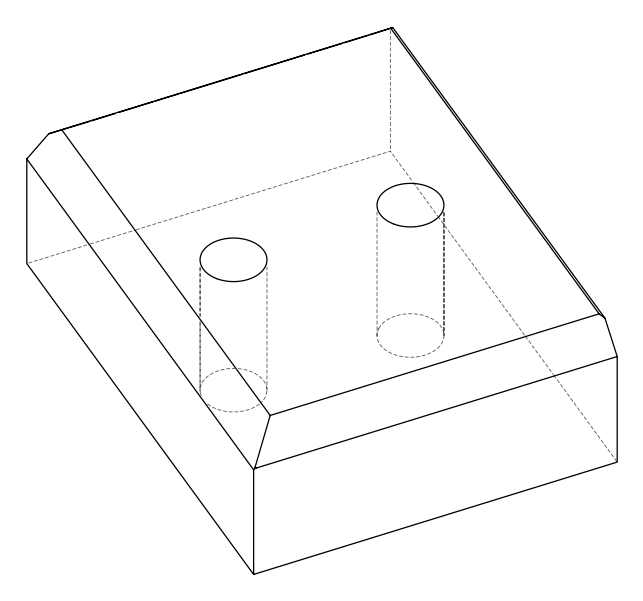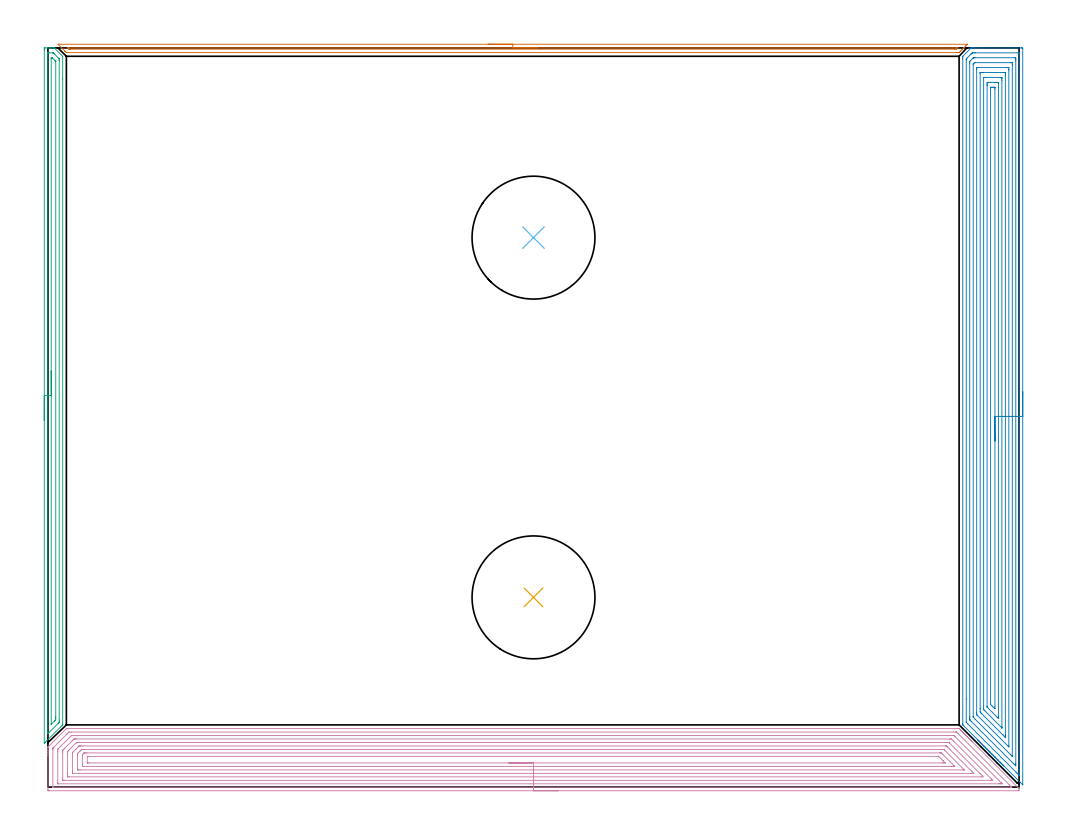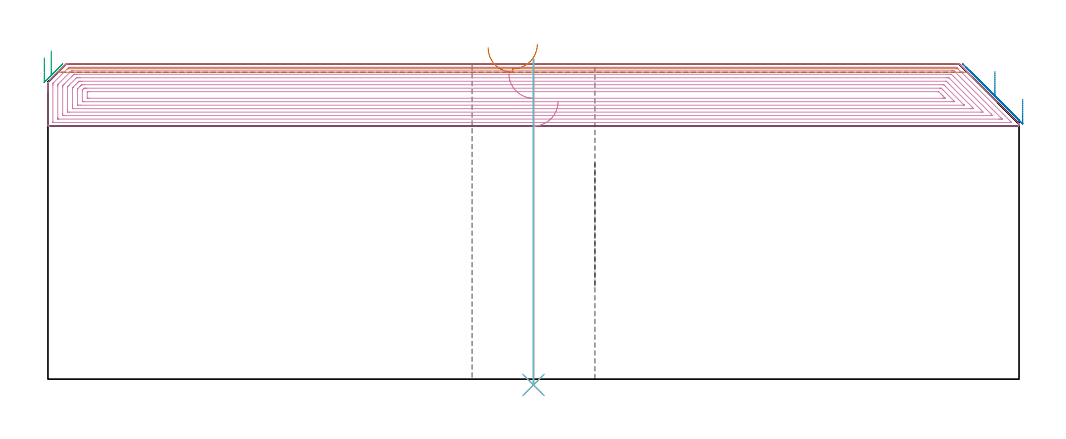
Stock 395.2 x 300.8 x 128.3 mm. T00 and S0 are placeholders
(PLAN: 6 operations, 1 tool changes, 63.1 min)
(1 AREA_MILL | FG_CHAMFER_SURFACE | UGT0205_001 | 6.02 min | 2165 mm3)
(2 AREA_MILL_1 | FG_CHAMFER_SURFACE_1 | UGT0205_001 | 21.08 min | 89172 mm3)
(3 AREA_MILL_2 | FG_CHAMFER_SURFACE_2 | UGT0205_001 | 6.89 min | 8051 mm3)
(4 AREA_MILL_3 | FG_CHAMFER_SURFACE_3 | UGT0205_001 | 28.01 min | 121457 mm3)
(5 INDEXABLE_INSERT_DRILL_THROUGH_HOLE_FROM_SOLID | STEP1HOLE | NXT0302_038 | 0.53 min | 251831 mm3)
(6 INDEXABLE_INSERT_DRILL_THROUGH_HOLE_FROM_SOLID_1 | STEP1HOLE_1 | NXT0302_038 | 0.53 min | 251829 mm3)
(TOOL UGT0205_001 | Chamfer Mill 20 x 3 x 45 deg. | D20 FL50 Z2)
(TOOL NXT0302_038 | Index. Insert Drill 50mm [880-D5000L50-04] | D50 PA176 FL200 Z2)
(OP 1 AREA_MILL)
G17 G21 G94 G90
T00 M6
G54
G17 G0 G90 X179.15 Y302.3 S1061 M3
G43 Z138.3 H0
Z134.9
G94 G1 X179.188 Z134.028 F250.
X179.302 Z133.164
X179.491 Z132.312
X179.753 Z131.48
X180.087 Z130.674
X180.49 Z129.9
X180.958 Z129.164
X181.49 Z128.472
X182.079 Z127.829
X182.722 Z127.24
X183.414 Z126.708
X184.15 Z126.24
X184.924 Z125.837
X185.73 Z125.503
X186.562 Z125.241
X187.413 Z125.052
X188.278 Z124.938
X189.15 Z124.9
X374.18 Y302.299 Z124.899
X374.183 Y302.294 Z124.904
X374.18 Y302.282 Z124.916
X374.112 Y302.212 Z124.987
X374.025 Y302.124 Z125.075
X373.585 Y301.684 Z125.515
X373.379 Y301.477 Z125.719
X372.796 Y300.896 Z126.304
X372.692 Y300.791 Z126.408
X372.502 Y300.6 Z126.596
X371.965 Y300.065 Z127.135
X371.625 Y299.723 Z127.473
X371.185 Y299.285 Z127.915
X370.905 Y299.006 Z128.192
X370.802 Y298.905 Z128.291
X370.012 Y298.9 Z128.3
X8.288
X7.498 Y298.905 Z128.291
X7.486 Y298.913 Z128.283
X7.395 Y299.004 Z128.193
X7.113 Y299.285 Z127.91
X6.948 Y299.451 Z127.747
X6.844 Y299.555 Z127.643
X4.107 Y302.293 Z124.907
X4.269 Y302.3 Z124.9
X189.15
Y300.886 Z126.314
X369.84 Y300.885 Z126.315
X370.012 Y300.883 Z126.317
X370.175 Y300.879 Z126.321
X370.309 Y300.871 Z126.329
X370.249 Y300.806 Z126.394
X370.11 Y300.662 Z126.538
X370.012 Y300.563 Z126.637
X369.806 Y300.364 Z126.836
X369.766 Y300.327 Z126.873
X369.701 Y300.321 Z126.879
X369.119 Y300.316 Z126.884
X368.963 Y300.315 Z126.886
X9.025 Z126.885
X8.938 Y300.316 Z126.884
X8.614 Y300.321 Z126.879
X8.532 Y300.33 Z126.87
X8.398 Y300.457 Z126.743
X8.288 Y300.564 Z126.636
X8.043 Y300.814 Z126.386
X7.992 Y300.87 Z126.33
X7.986 Y300.88 Z126.32
X8.001 Y300.881 Z126.319
X8.058 Y300.883 Z126.317
X8.288 Y300.885 Z126.315
X8.443 Y300.886 Z126.314
X189.15
X190.022 Z126.352
X190.886 Z126.466
X191.738 Z126.655
X192.57 Z126.917
X193.376 Z127.251
X194.15 Z127.654
X194.886 Z128.123
X195.578 Z128.654
X196.221 Z129.243
X196.81 Z129.886
X197.341 Z130.579
X197.81 Z131.314
X198.213 Z132.088
X198.547 Z132.894
X198.809 Z133.726
X198.998 Z134.578
X199.112 Z135.443
X199.15 Z136.314
G0 Z138.3
M5
M2
(OP 2 AREA_MILL_1)
G17 G21 G94 G90
T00 M6
G54
G17 G0 G90 X396.7 Y160.85 S1061 M3
G43 Z138.3 H0
Z113.9
G94 G1 Y160.812 Z113.028 F250.
Y160.698 Z112.164
Y160.509 Z111.312
Y160.247 Z110.48
Y159.913 Z109.674
Y159.51 Z108.9
Y159.041 Z108.164
Y158.51 Z107.472
Y157.921 Z106.829
Y157.278 Z106.24
Y156.586 Z105.708
Y155.85 Z105.24
Y155.076 Z104.837
Y154.27 Z104.503
Y153.438 Z104.241
Y152.586 Z104.052
Y151.722 Z103.938
Y150.85 Z103.9
Y1.023
X396.694 Y0.933 Z103.904
X396.692 Y0.919 Z103.905
X396.666 Y0.933 Z103.932
X395.829 Y1.77 Z104.77
X388.961 Y8.638 Z111.636
X388.917 Y8.682 Z111.682
X388.708 Y8.892 Z111.891
X388.664 Y8.935 Z111.934
X388.619 Y8.98 Z111.98
X388.411 Y9.189 Z112.188
X388.366 Y9.233 Z112.231
X388.321 Y9.278 Z112.278
X388.114 Y9.485 Z112.485
X388.069 Y9.53 Z112.528
X388.023 Y9.576 Z112.576
X387.817 Y9.782 Z112.782
X387.771 Y9.827 Z112.826
X387.725 Y9.874 Z112.874
X387.521 Y10.079 Z113.078
X387.474 Y10.125 Z113.123
X387.427 Y10.172 Z113.172
X387.224 Y10.376 Z113.375
X387.177 Y10.422 Z113.42
X387.129 Y10.47 Z113.47
X386.927 Y10.672 Z113.672
X386.879 Y10.719 Z113.718
X386.831 Y10.768 Z113.768
X386.63 Y10.969 Z113.969
X386.582 Y11.017 Z114.015
X386.533 Y11.066 Z114.066
X386.334 Y11.266 Z114.265
X386.284 Y11.314 Z114.313
X386.235 Y11.365 Z114.364
X386.037 Y11.563 Z114.562
X385.987 Y11.612 Z114.61
X385.937 Y11.663 Z114.662
X385.74 Y11.859 Z114.859
X385.69 Y11.909 Z114.907
X385.639 Y11.961 Z114.96
X385.443 Y12.156 Z115.156
X385.392 Y12.206 Z115.205
X385.341 Y12.259 Z115.258
X385.147 Y12.453 Z115.452
X385.095 Y12.504 Z115.502
X385.043 Y12.557 Z115.556
X384.85 Y12.75 Z115.749
X384.797 Y12.801 Z115.799
X384.745 Y12.855 Z115.854
X384.553 Y13.046 Z116.046
X384.5 Y13.099 Z116.097
X384.447 Y13.153 Z116.152
X384.256 Y13.343 Z116.343
X384.203 Y13.396 Z116.394
X384.149 Y13.451 Z116.45
X383.96 Y13.64 Z116.639
X383.905 Y13.693 Z116.692
X383.851 Y13.749 Z116.748
X383.663 Y13.937 Z116.936
X383.608 Y13.991 Z116.989
X383.553 Y14.047 Z117.046
X383.366 Y14.233 Z117.233
X383.31 Y14.288 Z117.286
X383.254 Y14.345 Z117.344
X383.069 Y14.53 Z117.53
X383.013 Y14.585 Z117.584
X382.956 Y14.643 Z117.643
X382.773 Y14.827 Z117.826
X382.716 Y14.883 Z117.881
X382.658 Y14.941 Z117.941
X382.476 Y15.124 Z118.123
X382.418 Y15.18 Z118.178
X382.36 Y15.239 Z118.239
X382.179 Y15.42 Z118.42
X382.121 Y15.478 Z118.476
X382.062 Y15.537 Z118.537
X381.882 Y15.717 Z118.717
X381.823 Y15.775 Z118.773
X381.764 Y15.835 Z118.835
X381.586 Y16.014 Z119.013
X381.526 Y16.072 Z119.071
X381.466 Y16.133 Z119.133
X381.289 Y16.311 Z119.31
X381.229 Y16.37 Z119.368
X381.168 Y16.431 Z119.431
X380.992 Y16.607 Z119.607
X380.931 Y16.667 Z119.665
X380.87 Y16.729 Z119.729
X380.695 Y16.904 Z119.904
X380.634 Y16.965 Z119.963
X380.572 Y17.027 Z120.027
X380.399 Y17.201 Z120.2
X380.337 Y17.262 Z120.26
X380.274 Y17.325 Z120.325
X380.102 Y17.498 Z120.497
X380.039 Y17.559 Z120.557
X379.976 Y17.623 Z120.623
X379.805 Y17.794 Z120.794
X379.742 Y17.857 Z120.855
X379.678 Y17.922 Z120.921
X379.508 Y18.091 Z121.091
X379.444 Y18.154 Z121.152
X379.38 Y18.22 Z121.219
X379.212 Y18.388 Z121.387
X379.147 Y18.451 Z121.45
X379.082 Y18.518 Z121.517
X378.915 Y18.685 Z121.684
X378.85 Y18.749 Z121.747
X378.784 Y18.816 Z121.815
X378.618 Y18.981 Z121.981
X378.552 Y19.046 Z122.044
X378.486 Y19.114 Z122.113
X378.321 Y19.278 Z122.278
X378.255 Y19.344 Z122.342
X372.664 Y24.935 Z127.934
X372.419 Y25.181 Z128.178
X372.305 Y25.297 Z128.291
X372.3 Y25.671 Z128.3
Y296.595
Y297.398 Z128.298
Y297.401 Z128.297
X375.578 Y300.679 Z125.02
X375.695 Y300.794 Z124.902
X375.708 Y300.798 Z124.889
X375.997 Y300.8 Z124.599
X376.305 Z124.295
X376.636 Z123.964
X377.363 Z123.233
X378.618 Z121.979
X380.039 Z120.557
X396.098 Z104.499
X396.365 Y300.798 Z104.232
X396.692 Y300.79 Z103.906
X396.699 Y300.463 Z103.899
X396.7 Y150.85 Z103.9
X395.286 Z105.314
X395.285 Y5.026 Z105.315
X395.284 Y4.946 Z105.316
X395.279 Y4.802 Z105.321
X395.206 Y4.855 Z105.394
X394.947 Y5.106 Z105.653
X394.314 Y5.736 Z106.286
X394.05 Y6. Z106.55
X374.379 Y25.671 Z126.221
X373.794 Y26.263 Z126.806
X373.724 Y26.338 Z126.876
X373.717 Y26.485 Z126.883
X373.715 Y26.565 Z126.885
X373.714 Y35.844 Z126.886
X373.715 Y295.86 Z126.885
X373.716 Y296.02 Z126.884
X373.721 Y296.335 Z126.879
X373.755 Y296.394 Z126.845
X373.794 Y296.44 Z126.806
X373.869 Y296.519 Z126.731
X373.944 Y296.594 Z126.656
X375.655 Y298.305 Z124.945
X375.733 Y298.383 Z124.867
X376.108 Y298.746 Z124.492
X376.16 Y298.79 Z124.44
X376.262 Y298.794 Z124.338
X376.47 Y298.798 Z124.13
X376.946 Y298.8 Z123.654
X377.363 Z123.237
X394.79 Z105.81
X395.206 Y298.797 Z105.394
X395.265 Y298.794 Z105.335
X395.277 Y298.791 Z105.323
X395.281 Y298.727 Z105.319
X395.284 Y298.622 Z105.316
X395.285 Y298.462 Z105.315
X395.286 Y298.383 Z105.314
Y150.85
X393.872 Z106.728
X393.871 Y9.576 Z106.729
X393.87 Y9.127 Z106.73
X393.866 Y8.682 Z106.734
X393.865 Y8.649 Z106.735
X393.823 Y8.682 Z106.777
X393.422 Y9.079 Z107.178
X375.578 Y26.921 Z125.022
X375.311 Y27.192 Z125.289
X375.178 Y27.33 Z125.422
X375.147 Y27.364 Z125.453
X375.135 Y27.397 Z125.465
X375.134 Y27.459 Z125.466
X375.13 Y27.908 Z125.47
X375.129 Y28.353 Z125.471
X375.128 Y28.804 Z125.472
X375.129 Y294.363 Z125.471
X375.13 Y294.806 Z125.47
X375.133 Y295.252 Z125.467
X375.135 Y295.309 Z125.465
X375.155 Y295.344 Z125.445
X375.539 Y295.74 Z125.061
X376.47 Y296.67 Z124.13
X376.564 Y296.756 Z124.037
X376.601 Y296.79 Z123.999
X376.642 Y296.792 Z123.958
X376.814 Y296.797 Z123.786
X377.158 Y296.8 Z123.442
X377.363 Z123.237
X393.422 Y296.799 Z107.178
X393.627 Y296.797 Z106.973
X393.764 Y296.794 Z106.836
X393.865 Y296.789 Z106.735
X393.867 Y296.744 Z106.733
X393.869 Y296.594 Z106.731
X393.871 Y296.144 Z106.729
Y295.7
X393.872 Y150.85 Z106.728
X392.457 Z108.143
X392.456 Y12.786 Z108.144
X392.455 Y12.602 Z108.145
X392.452 Y12.513 Z108.148
X392.451 Y12.51 Z108.149
X392.435 Y12.521 Z108.165
X392.4 Y12.553 Z108.2
X391.796 Y13.153 Z108.804
X391.637 Y13.311 Z108.963
X377.363 Y27.586 Z123.237
X376.602 Y28.353 Z123.998
X376.551 Y28.41 Z124.049
X376.548 Y28.457 Z124.052
X376.545 Y28.559 Z124.055
X376.544 Y28.764 Z124.056
X376.543 Y294.117 Z124.057
X376.545 Y294.22 Z124.055
X376.548 Y294.27 Z124.052
X376.551 Y294.291 Z124.049
X376.565 Y294.307 Z124.035
X376.765 Y294.511 Z123.835
X376.965 Y294.708 Z123.635
X377.038 Y294.777 Z123.562
X377.141 Y294.79 Z123.459
X377.369 Y294.8 Z123.231
X391.637 Z108.963
X392.083 Y294.798 Z108.517
X392.303 Y294.794 Z108.297
X392.412 Y294.79 Z108.188
X392.451 Y294.781 Z108.149
X392.457 Y293.912 Z108.143
Y150.85
X391.043 Z109.557
Y16.729
X391.041 Y16.433 Z109.559
X391.04 Y16.389 Z109.56
X391.038 Y16.378 Z109.562
X390.977 Y16.433 Z109.623
X390.823 Y16.578 Z109.777
X390.745 Y16.653 Z109.855
X378.152 Y29.247 Z122.448
X378.049 Y29.356 Z122.551
X377.982 Y29.428 Z122.618
X377.964 Y29.474 Z122.636
X377.962 Y29.541 Z122.638
X377.958 Y30.141 Z122.642
X377.957 Y30.44 Z122.643
Y292.124
X377.959 Y292.42 Z122.641
X377.964 Y292.72 Z122.636
X377.966 Y292.791 Z122.634
X378.002 Y292.793 Z122.598
X378.086 Y292.797 Z122.514
X378.255 Y292.799 Z122.345
X378.472 Y292.8 Z122.128
X390.071 Z110.529
X390.745 Y292.798 Z109.855
X390.966 Y292.796 Z109.634
X391.028 Y292.79 Z109.572
X391.036 Y292.773 Z109.564
X391.039 Y292.724 Z109.561
X391.042 Y292.124 Z109.558
X391.043 Y291.825 Z109.557
Y150.85
X389.629 Z110.971
Y21.2
X389.627 Y20.533 Z110.973
X389.624 Y20.306 Z110.976
X389.622 Y20.246 Z110.978
X389.607 Y20.253 Z110.993
X389.546 Y20.306 Z111.054
X388.961 Y20.887 Z111.639
X388.647 Y21.2 Z111.953
X380.039 Y29.809 Z120.561
X379.709 Y30.141 Z120.891
X379.379 Y30.481 Z121.221
X379.374 Y30.808 Z121.226
X379.371 Y31.93 Z121.229
X379.372 Y290.335 Z121.228
X379.374 Y290.67 Z121.226
X379.376 Y290.753 Z121.224
X379.378 Y290.786 Z121.222
X379.422 Y290.79 Z121.178
X379.578 Y290.797 Z121.022
X380.039 Y290.799 Z120.561
X380.468 Y290.8 Z120.132
X388.961 Y290.799 Z111.639
X389.392 Y290.797 Z111.208
X389.584 Y290.79 Z111.016
X389.622 Y290.784 Z110.978
X389.624 Y290.715 Z110.976
X389.627 Y290.562 Z110.973
X389.628 Y290.335 Z110.972
X389.629 Y289.666 Z110.971
Y150.85
X388.215 Z112.385
Y24.484
X388.213 Y24.191 Z112.387
X388.211 Y24.108 Z112.389
X388.21 Y24.093 Z112.39
X388.209 Z112.391
X388.196 Y24.104 Z112.404
X388.147 Y24.15 Z112.453
X381.263 Y31.036 Z119.337
X380.931 Y31.373 Z119.669
X380.797 Y31.512 Z119.803
X380.79 Y31.784 Z119.81
X380.787 Y31.93 Z119.813
X380.786 Y32.076 Z119.814
Y288.693
X380.788 Y288.742 Z119.812
X380.792 Y288.779 Z119.808
X380.795 Y288.79 Z119.805
X380.806 Y288.792 Z119.794
X380.931 Y288.796 Z119.669
X381.571 Y288.8 Z119.029
X381.823 Z118.777
X387.817 Y288.799 Z112.783
X388.069 Y288.794 Z112.531
X388.152 Y288.79 Z112.448
X388.208 Y288.782 Z112.392
X388.21 Y288.693 Z112.39
X388.213 Y288.547 Z112.387
X388.214 Y288.401 Z112.386
X388.215 Y287.653 Z112.385
Y150.85
X386.8 Z113.8
Y28.73
X386.799 Y28.353 Z113.801
X386.796 Y28.039 Z113.804
X386.794 Y27.974 Z113.806
X386.79 Y27.968 Z113.81
X386.758 Y27.996 Z113.842
X386.685 Y28.066 Z113.915
X386.394 Y28.353 Z114.206
X386.284 Y28.462 Z114.316
X382.716 Y32.031 Z117.884
X382.322 Y32.432 Z118.278
X382.225 Y32.534 Z118.375
X382.206 Y32.558 Z118.394
X382.204 Y32.589 Z118.396
X382.202 Y32.651 Z118.398
X382.2 Y32.824 Z118.4
Y285.488
Y285.865
X382.203 Y286.379 Z118.397
X382.207 Y286.759 Z118.393
X382.677 Y286.798 Z117.923
X382.716 Y286.799 Z117.884
X383.567 Y286.8 Z117.033
X385.351 Z115.249
X386.245 Y286.799 Z114.355
X386.284 Y286.797 Z114.316
X386.793 Y286.759 Z113.807
X386.798 Y286.244 Z113.802
X386.8 Y284.971 Z113.8
Y150.85
X385.386 Z115.214
Y32.824
X385.383 Y31.938 Z115.217
X385.381 Y31.93 Z115.219
X385.331 Y31.877 Z115.269
X385.272 Y31.93 Z115.328
X384.5 Y32.696 Z116.1
X384.373 Y32.824 Z116.227
X384.245 Y32.954 Z116.355
X383.989 Y33.219 Z116.611
X383.62 Y33.606 Z116.98
X383.614 Y33.712 Z116.986
Y33.718
Y284.071
X383.616 Y284.521 Z116.984
X383.619 Y284.742 Z116.981
X383.621 Y284.788 Z116.979
X383.675 Y284.793 Z116.925
X383.78 Y284.798 Z116.82
X384.5 Y284.8 Z116.1
X384.671 Z115.929
X385.275 Y284.795 Z115.325
X385.34 Y284.792 Z115.26
X385.379 Y284.787 Z115.221
X385.381 Y284.741 Z115.219
X385.384 Y284.522 Z115.216
X385.386 Y284.082 Z115.214
Y150.85
Y149.978 Z115.252
Y149.113 Z115.366
Y148.262 Z115.554
Y147.43 Z115.817
Y146.624 Z116.151
Y145.85 Z116.553
Y145.114 Z117.022
Y144.422 Z117.553
Y143.779 Z118.143
Y143.19 Z118.786
Y142.658 Z119.478
Y142.19 Z120.214
Y141.787 Z120.988
Y141.453 Z121.794
Y141.191 Z122.626
Y141.002 Z123.477
Y140.888 Z124.342
Y140.85 Z125.214
G0 Z138.3
M5
M2
(OP 3 AREA_MILL_2)
G17 G21 G94 G90
T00 M6
G54
G17 G0 G90 X-1.5 Y149.3 S1061 M3
G43 Z138.3 H0
Z130.8
G94 G1 Y149.338 Z129.928 F250.
Y149.452 Z129.064
Y149.641 Z128.212
Y149.903 Z127.38
Y150.237 Z126.574
Y150.64 Z125.8
Y151.108 Z125.064
Y151.64 Z124.372
Y152.229 Z123.729
Y152.872 Z123.14
Y153.564 Z122.608
Y154.3 Z122.14
Y155.074 Z121.737
Y155.88 Z121.403
Y156.712 Z121.141
Y157.563 Z120.952
Y158.428 Z120.838
Y159.3 Z120.8
Y299.896
X-1.499 Y300.167 Z120.801
X-1.492 Y300.783 Z120.804
X-1.491 Y300.793 Z120.805
X-0.878 Y300.8 Z121.417
X0.539 Z122.835
X0.91 Z123.205
X1.651 Z123.951
X2.25 Z124.55
X2.327 Z124.627
X2.607 Y300.79 Z124.904
X2.876 Y300.525 Z125.174
X6.001 Y297.4 Z128.299
X6. Y288.206 Z128.3
Y25.587
X6.005 Y25.313 Z128.291
X5.982 Y25.28 Z128.278
X5.394 Y24.693 Z127.693
X-1.165 Y18.134 Z121.134
X-1.325 Y17.974 Z120.972
X-1.467 Y17.836 Z120.831
X-1.494 Y17.817 Z120.804
X-1.499 Y17.836 Z120.799
X-1.5 Y159.3 Z120.8
X-0.086 Z122.214
X-0.085 Y298.48 Z122.215
X-0.083 Y298.582 Z122.217
X-0.079 Y298.777 Z122.221
X0.016 Y298.79 Z122.316
X0.491 Y298.798 Z122.791
X1.803 Y298.799 Z124.103
X1.944 Y298.798 Z124.244
X2.056 Y298.794 Z124.356
X2.129 Y298.79 Z124.429
X2.184 Y298.754 Z124.484
X2.57 Y298.379 Z124.87
X4.359 Y296.59 Z126.659
X4.484 Y296.461 Z126.784
X4.573 Y296.365 Z126.873
X4.581 Y296. Z126.881
X4.585 Y295.797 Z126.885
Y295.695
X4.586 Y295.594 Z126.886
Y27.275
X4.584 Y26.482 Z126.884
X4.582 Y26.385 Z126.882
X4.579 Y26.351 Z126.879
X4.562 Y26.324 Z126.862
X4.484 Y26.24 Z126.784
X4.161 Y25.912 Z126.461
X0.016 Y21.766 Z122.316
X-0.026 Y21.726 Z122.274
X-0.059 Y21.697 Z122.241
X-0.075 Y21.685 Z122.225
X-0.079 Y21.707 Z122.221
X-0.084 Y21.909 Z122.216
X-0.085 Y22.01 Z122.215
X-0.086 Y159.3 Z122.214
X1.328 Z123.628
X1.329 Y296.59 Z123.629
X1.331 Y296.708 Z123.631
X1.333 Y296.767 Z123.633
X1.335 Y296.788 Z123.635
X1.383 Y296.79 Z123.683
X1.597 Y296.796 Z123.897
X1.696 Y296.79 Z123.996
X1.803 Y296.691 Z124.103
X1.91 Y296.59 Z124.21
X2.697 Y295.804 Z124.997
X2.805 Y295.695 Z125.105
X2.914 Y295.585 Z125.214
X3.129 Y295.36 Z125.429
X3.165 Y295.319 Z125.465
X3.168 Y295.308 Z125.468
X3.17 Y295.28 Z125.47
X3.171 Y295.221 Z125.471
Y28.691
X3.17 Y28.271 Z125.47
X3.168 Y27.799 Z125.468
X3.164 Y27.377 Z125.464
X2.934 Y27.139 Z125.234
X2.697 Y26.898 Z124.997
X1.368 Y25.568 Z123.668
X1.358 Y25.56 Z123.658
X1.341 Y25.551 Z123.641
X1.334 Y25.55 Z123.634
X1.332 Y25.559 Z123.632
X1.33 Y25.588 Z123.63
X1.329 Y25.648 Z123.629
X1.328 Y159.3 Z123.628
Y160.172 Z123.666
Y161.036 Z123.78
Y161.888 Z123.969
Y162.72 Z124.232
Y163.526 Z124.565
Y164.3 Z124.968
Y165.036 Z125.437
Y165.728 Z125.968
Y166.371 Z126.557
Y166.96 Z127.201
Y167.491 Z127.893
Y167.96 Z128.628
Y168.363 Z129.402
Y168.697 Z130.208
Y168.959 Z131.04
Y169.148 Z131.892
Y169.262 Z132.757
Y169.3 Z133.628
G0 Z138.3
M5
M2
(OP 4 AREA_MILL_3)
G17 G21 G94 G90
T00 M6
G54
G17 G0 G90 X207.6 Y-1.5 S1061 M3
G43 Z138.3 H0
Z113.
G94 G1 X207.562 Z112.128 F250.
X207.448 Z111.264
X207.259 Z110.412
X206.997 Z109.58
X206.663 Z108.774
X206.26 Z108.
X205.792 Z107.264
X205.26 Z106.572
X204.671 Z105.929
X204.028 Z105.34
X203.336 Z104.809
X202.6 Z104.34
X201.826 Z103.937
X201.02 Z103.603
X200.188 Z103.341
X199.336 Z103.152
X198.472 Z103.038
X197.6 Z103.
X0.618
X0.326 Y-1.497 Z103.002
X0.01 Y-1.492 Z103.006
X0. Y-1.171 Z103.326
Y12.764 Z117.259
Y13.381 Z117.875
Y13.931 Z118.428
Y14.273 Z118.769
Y14.823 Z119.319
Y15.165 Z119.66
Y15.991 Z120.49
Y16.058 Z120.556
X0.001 Y16.29 Z120.788
X0.022 Y16.322 Z120.822
X7.387 Y23.687 Z128.186
X7.495 Y23.794 Z128.291
X7.765 Y23.8 Z128.3
X370.462
X370.797 Y23.794 Z128.291
X370.808 Y23.793
X371.355 Y23.245 Z127.744
X371.405 Y23.196 Z127.693
X371.453 Y23.147 Z127.646
X371.653 Y22.947 Z127.446
X371.702 Y22.899 Z127.396
X371.75 Y22.85 Z127.349
X371.951 Y22.65 Z127.149
X372. Y22.601 Z127.098
X372.047 Y22.553 Z127.052
X372.249 Y22.352 Z126.851
X372.297 Y22.304 Z126.801
X372.344 Y22.256 Z126.755
X372.546 Y22.054 Z126.553
X372.595 Y22.007 Z126.504
X372.641 Y21.959 Z126.458
X372.844 Y21.756 Z126.255
X372.892 Y21.709 Z126.206
X372.938 Y21.662 Z126.161
X373.142 Y21.459 Z125.958
X373.19 Y21.412 Z125.909
X373.236 Y21.365 Z125.864
X373.44 Y21.161 Z125.66
X373.487 Y21.114 Z125.611
X373.533 Y21.068 Z125.567
X373.737 Y20.863 Z125.362
X373.784 Y20.817 Z125.314
X373.83 Y20.771 Z125.27
X374.035 Y20.565 Z125.064
X374.082 Y20.519 Z125.016
X374.127 Y20.474 Z124.973
X374.333 Y20.267 Z124.766
X374.379 Y20.222 Z124.719
X374.424 Y20.176 Z124.675
X374.631 Y19.97 Z124.469
X374.677 Y19.924 Z124.422
X374.721 Y19.879 Z124.378
X374.929 Y19.672 Z124.171
X374.974 Y19.627 Z124.124
X375.018 Y19.582 Z124.081
X375.226 Y19.374 Z123.873
X375.272 Y19.33 Z123.827
X375.315 Y19.285 Z123.784
X375.524 Y19.076 Z123.575
X375.569 Y19.032 Z123.529
X375.612 Y18.988 Z123.487
X375.822 Y18.779 Z123.278
X375.867 Y18.735 Z123.232
X375.909 Y18.691 Z123.19
X376.12 Y18.481 Z122.98
X394.88 Y-0.28 Z104.22
X395.052 Y-0.45 Z104.047
X395.178 Y-0.58 Z103.918
X395.197 Y-0.608 Z103.889
X395.199 Y-0.673 Z103.825
X395.2 Y-0.69 Z103.808
Y-1.491 Z103.005
X395.077 Y-1.5 Z103.
X197.6
Y-0.086 Z104.414
X2.323 Y-0.085 Z104.415
X2.159 Y-0.082 Z104.418
X2.051 Y-0.079 Z104.421
X2.009 Y-0.073 Z104.427
X2.007 Y-0.061 Z104.439
X2.004 Y-0.004 Z104.496
X2. Y0.4 Z104.9
X2.001 Y15.165 Z119.665
X2.003 Y15.566 Z120.066
X2.01 Y15.813 Z120.313
X2.027 Y15.865 Z120.365
X2.074 Y15.916 Z120.416
X2.209 Y16.058 Z120.558
X2.306 Y16.156 Z120.656
X2.405 Y16.255 Z120.755
X7.765 Y21.615 Z126.115
X8.111 Y21.959 Z126.459
X8.462 Y22.304 Z126.804
X8.528 Y22.366 Z126.866
X8.582 Y22.38 Z126.88
X9.551 Y22.386 Z126.886
X368.593
X369.488 Y22.385 Z126.885
X369.568 Y22.383 Z126.883
X369.649 Y22.379 Z126.879
X369.771 Y22.367 Z126.867
X369.838 Y22.304 Z126.804
X370.462 Y21.688 Z126.188
X391.262 Y0.888 Z105.388
X391.902 Y0.246 Z104.746
X392.143 Y-0.004 Z104.496
X392.211 Y-0.079 Z104.421
X392.066 Y-0.083 Z104.417
X391.983 Y-0.085 Z104.415
X197.6 Y-0.086 Z104.414
Y1.328 Z105.828
X4.191 Y1.329 Z105.829
X4.041 Y1.331 Z105.831
X4.016 Y1.332 Z105.832
X4.01 Y1.334 Z105.834
X4.007 Y1.361 Z105.861
X4.002 Y1.462 Z105.962
X4. Y1.972 Z106.472
Y14.464 Z118.964
X4.004 Y15.165 Z119.665
X4.008 Y15.348 Z119.848
X4.018 Y15.407 Z119.907
X4.055 Y15.447 Z119.947
X4.191 Y15.591 Z120.091
X9.119 Y20.519 Z125.019
X9.336 Y20.734 Z125.234
X9.551 Y20.942 Z125.442
X9.583 Y20.965 Z125.465
X9.607 Y20.967 Z125.467
X9.662 Y20.97 Z125.47
X9.772 Y20.971 Z125.471
X9.992
X367.782
X368.225 Y20.969 Z125.469
X368.675 Y20.964 Z125.464
X368.733 Y20.956 Z125.456
X368.797 Y20.896 Z125.396
X368.926 Y20.771 Z125.271
X369.181 Y20.519 Z125.019
X387.919 Y1.781 Z106.281
X388.329 Y1.366 Z105.866
X388.352 Y1.335 Z105.835
X388.329 Y1.334 Z105.834
X387.886 Y1.33 Z105.83
X387.435 Y1.329 Z105.829
X386.995 Y1.328 Z105.828
X197.6
Y2.743 Z107.243
X6.801
X6.042 Y2.75 Z107.25
X6.01 Y2.756 Z107.256
X6.007 Y2.803 Z107.303
X6.003 Y2.909 Z107.409
X6.001 Y3.12 Z107.62
X6. Y3.543 Z108.043
Y14.273 Z118.773
X6.006 Y14.708 Z119.208
X6.01 Y14.924 Z119.424
X6.102 Y15.041 Z119.541
X6.221 Y15.165 Z119.665
X6.543 Y15.493 Z119.993
X6.871 Y15.823 Z120.323
X9.783 Y18.735 Z123.235
X10.114 Y19.065 Z123.565
X10.445 Y19.392 Z123.892
X10.566 Y19.506 Z124.006
X10.622 Y19.55 Z124.05
X10.721 Y19.553 Z124.053
X10.926 Y19.555 Z124.055
X11.338 Y19.557 Z124.057
X11.408
X366.958
X367.37 Y19.555 Z124.055
X367.576 Y19.553 Z124.053
X367.674 Y19.55 Z124.05
X367.782 Y19.459 Z123.959
X368.515 Y18.735 Z123.235
X368.675 Y18.576 Z123.076
X383.862 Y3.388 Z107.888
X384.431 Y2.808 Z107.308
X384.487 Y2.749 Z107.249
X384.413 Y2.747 Z107.247
X384.229 Y2.745 Z107.245
X383.862 Y2.743 Z107.243
X383.792
X197.6
Y4.157 Z108.657
X8.658 Y4.158 Z108.658
X8.061 Y4.161 Z108.661
X8.023 Y4.164 Z108.664
X8.01 Y4.171 Z108.671
X8.004 Y4.219 Z108.719
X8.002 Y4.458 Z108.958
X8. Y5.115 Z109.615
X8.001 Y14.037 Z118.537
X8.005 Y14.273 Z118.773
X8.01 Y14.437 Z118.937
X8.022 Y14.512 Z119.012
X8.073 Y14.566 Z119.066
X8.216 Y14.714 Z119.214
X8.658 Y15.16 Z119.66
X11.338 Y17.84 Z122.34
X11.642 Y18.132 Z122.632
X11.935 Y18.138 Z122.638
X12.231 Y18.141 Z122.641
X12.824 Y18.143 Z122.643
X13.125
X365.695 Y18.142 Z122.642
X365.995 Y18.141 Z122.641
X366.595 Y18.136 Z122.636
X366.668 Y18.121 Z122.621
X366.815 Y17.983 Z122.483
X366.888 Y17.913 Z122.413
X379.395 Y5.407 Z109.907
X380.289 Y4.511 Z109.011
X380.336 Y4.458 Z108.958
X380.583 Y4.164 Z108.664
X380.289 Y4.161 Z108.661
X379.695 Y4.158 Z108.658
X197.6 Y4.157 Z108.657
Y5.571 Z110.071
X10.445 Y5.572 Z110.072
X10.221 Y5.573 Z110.073
X10.074 Y5.577 Z110.077
X10.01 Y5.579 Z110.079
X10.008 Y5.617 Z110.117
X10.002 Y5.792 Z110.292
X10. Y6.242 Z110.742
Y6.686 Z111.186
X10.001 Y13.381 Z117.881
X10.004 Y13.821 Z118.321
X10.01 Y14.047 Z118.547
X10.225 Y14.273 Z118.773
X10.333 Y14.384 Z118.884
X10.445 Y14.497 Z118.997
X11.338 Y15.391 Z119.891
X12.231 Y16.284 Z120.784
X12.567 Y16.615 Z121.115
X12.65 Y16.694 Z121.194
X12.674 Y16.715 Z121.215
X12.707 Y16.722 Z121.222
X12.789 Y16.724 Z121.224
X13.125 Y16.728 Z121.228
X13.346 Y16.729 Z121.229
X14.018
X365.324 Y16.728 Z121.228
X365.491 Y16.727 Z121.227
X365.575 Y16.724 Z121.224
X365.612 Y16.722 Z121.222
X365.687 Y16.653 Z121.153
X365.995 Y16.355 Z120.855
X366.294 Y16.058 Z120.558
X366.888 Y15.464 Z119.964
X376.11 Y6.242 Z110.742
X376.715 Y5.633 Z110.133
X376.752 Y5.588 Z110.088
X376.758 Y5.578 Z110.078
X376.715 Y5.577 Z110.077
X376.492 Y5.573 Z110.073
X375.822 Y5.571 Z110.071
X375.6
X197.6
Y6.985 Z111.485
X13.125
X12.38 Y6.987 Z111.487
X12.231 Y6.989 Z111.489
X12.083 Y6.992 Z111.492
X12.01 Y7.002 Z111.502
X12.006 Y7.058 Z111.558
X12.003 Y7.135 Z111.635
X12. Y7.365 Z111.865
X12.001 Y12.719 Z117.219
X12.008 Y13.381 Z117.881
X12.011 Y13.601 Z118.101
X12.231 Y13.831 Z118.331
X12.897 Y14.5 Z119.
X13.125 Y14.727 Z119.227
X13.345 Y14.945 Z119.445
X13.572 Y15.165 Z119.665
X13.725 Y15.308 Z119.808
X13.872 Y15.312 Z119.812
X14.018 Y15.313 Z119.813
X14.762 Y15.315 Z119.815
X14.911
X363.315
X364.06 Y15.313 Z119.813
X364.208 Y15.311 Z119.811
X364.357 Y15.308 Z119.808
X364.6 Y15.291 Z119.791
X364.73 Y15.165 Z119.665
X365.102 Y14.8 Z119.3
X372.767 Y7.135 Z111.635
X372.84 Y7.059 Z111.559
X372.883 Y7.013 Z111.513
X372.897 Y6.995 Z111.495
X372.845 Y6.992 Z111.492
X372.547 Y6.987 Z111.487
X372.398 Y6.986 Z111.486
X197.6 Y6.985 Z111.485
Y8.4 Z112.9
X14.911
X14.536 Y8.402 Z112.902
X14.018 Y8.407 Z112.907
X14.001 Y8.919 Z113.419
X14. Y8.937 Z113.437
Y12.506 Z117.006
X14.018 Y13.159 Z117.659
X14.125 Y13.274 Z117.774
X14.229 Y13.381 Z117.881
X14.57 Y13.722 Z118.222
X14.685 Y13.836 Z118.336
X14.73 Y13.875 Z118.375
X14.754 Y13.893 Z118.393
X14.782 Y13.896 Z118.396
X14.911 Y13.899 Z118.399
X15.285 Y13.9 Z118.4
X15.805
X362.795
X363.315 Y13.898 Z118.398
X363.488 Y13.896 Z118.396
X363.546 Y13.893 Z118.393
X363.594 Y13.851 Z118.351
X363.691 Y13.758 Z118.258
X364.072 Y13.381 Z117.881
X364.208 Y13.245 Z117.745
X368.675 Y8.777 Z113.277
X368.924 Y8.519 Z113.019
X369.031 Y8.406 Z112.906
X368.976 Y8.404 Z112.904
X368.675 Y8.401 Z112.901
X368.302 Y8.4 Z112.9
X367.782
X197.6
Y9.814 Z114.314
X16.698
X16.252 Y9.816 Z114.316
X16.031 Y9.819 Z114.319
X16.012 Y9.821 Z114.321
X16.008 Y9.838 Z114.338
X16.003 Y9.879 Z114.379
X16.001 Y9.937 Z114.437
Y12.293 Z116.793
X16.003 Y12.393 Z116.893
X16.008 Y12.454 Z116.954
X16.012 Y12.479 Z116.979
X16.031 Y12.481 Z116.981
X16.253 Y12.484 Z116.984
X16.698 Y12.486 Z116.986
X362.422 Y12.485 Z116.985
X362.425
X363.315 Y11.683 Z116.183
X363.405 Y11.596 Z116.096
X364.208 Y10.795 Z115.295
X364.3 Y10.704 Z115.204
X365.102 Y9.897 Z114.397
X365.136 Y9.856 Z114.356
X365.102 Y9.816 Z114.316
X365.098 Y9.815 Z114.315
X364.208 Y9.814 Z114.314
X364.206
X197.6
X196.728 Z114.352
X195.864 Z114.466
X195.012 Z114.654
X194.18 Z114.917
X193.374 Z115.251
X192.6 Z115.653
X191.864 Z116.122
X191.172 Z116.653
X190.529 Z117.243
X189.94 Z117.886
X189.408 Z118.578
X188.94 Z119.314
X188.537 Z120.088
X188.203 Z120.894
X187.941 Z121.726
X187.752 Z122.577
X187.638 Z123.442
X187.6 Z124.314
G0 Z138.3
M5
M2
(OP 5 INDEXABLE_INSERT_DRILL_THROUGH_HOLE_FROM_SOLID)
G17 G21 G94 G90
T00 M6
G54
G17 G0 G90 X197.6 Y77.2 S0 M3
G43 Z138.3 H1
G94 G81 G98 Z-2.373 F250. R130.3
G80
M5
M2
(OP 6 INDEXABLE_INSERT_DRILL_THROUGH_HOLE_FROM_SOLID_1)
G17 G21 G94 G90
T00 M6
G54
G17 G0 G90 X197.6 Y223.6 S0 M3
G43 Z138.3 H1
G94 G81 G98 Z-2.373 F250. R130.3
G80
M5
M2
